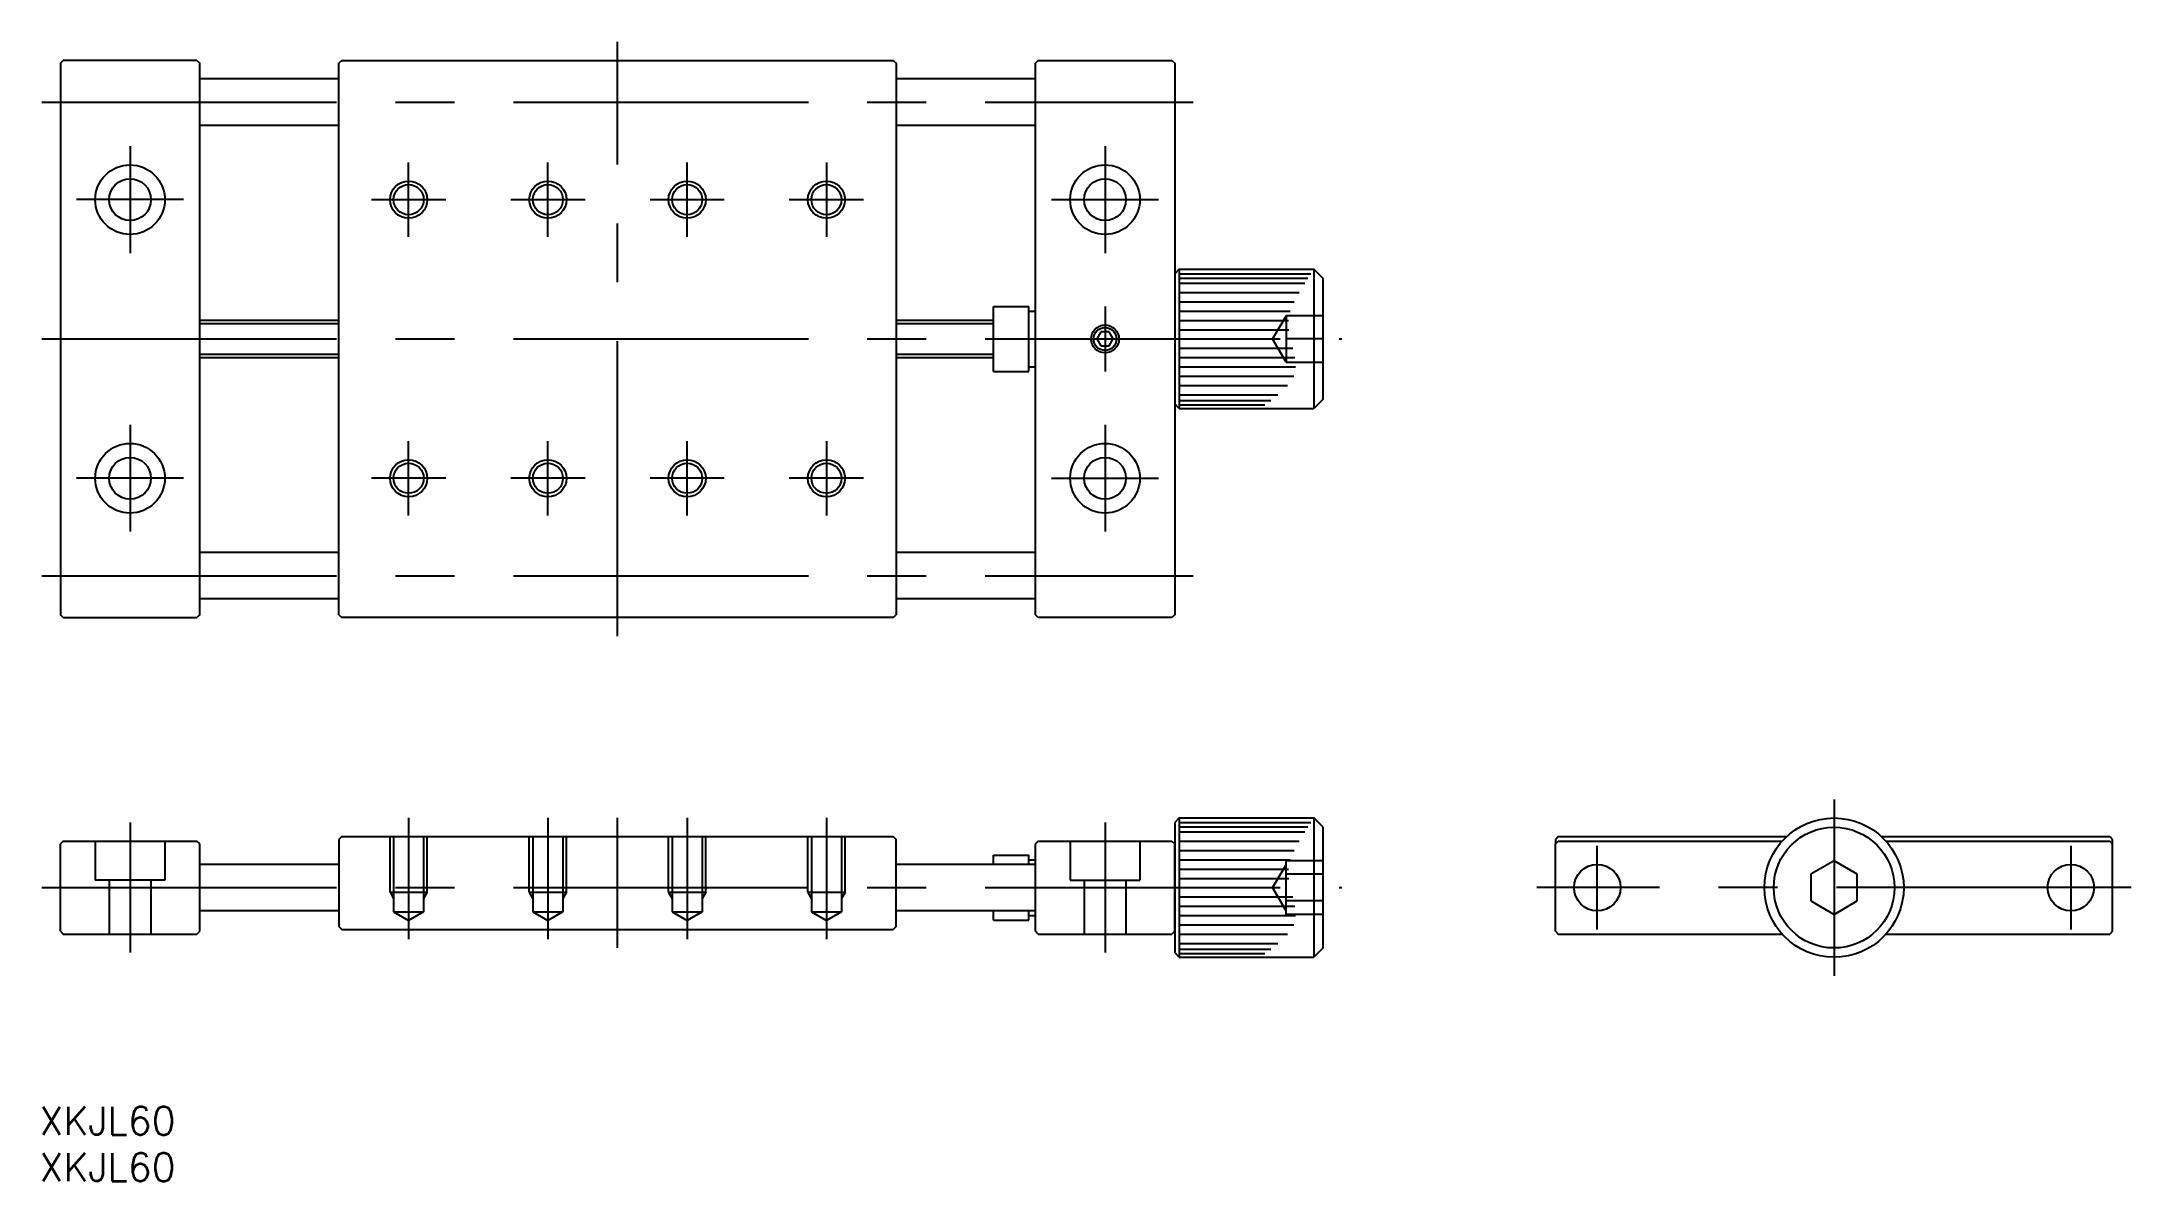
# Model space of a CAD drawing. Extents: x -193 to 32, y -32 to 91.
import ezdxf

# ---------------------------------------------------------------- set-up
doc = ezdxf.new("R2010")
doc.units = 0
doc.linetypes.add('CENTER', pattern=[50.8, 31.75, -6.35, 6.35, -6.35])
doc.linetypes.add('DASHED', pattern=[19.05, 12.7, -6.35])
doc.layers.get('0').update_dxf_attribs({"linetype": 'CONTINUOUS'})
doc.layers.add('CENTER', color=1, linetype='CONTINUOUS')
doc.styles.get("Standard").update_dxf_attribs({"font": 'txt.shx', "height": 3, "bigfont": 'bigfont.shx'})

# ---------------------------------------------------------------- blocks, each defined once
blk = doc.blocks.new('*U2')
at = {"color": 7, "linetype": 'CONTINUOUS'}
blk.add_text('XKJL60', height=3, dxfattribs=at).set_placement((-193.26, -31.61))
blk = doc.blocks.new('*U3')
at = {"color": 7, "linetype": 'CONTINUOUS'}
blk.add_text('XKJL60', height=3, dxfattribs=at).set_placement((-193.26, -26.61))

msp = doc.modelspace()

# ---------------------------------------------------------------- linework, layer by layer
at = {"color": 7, "linetype": 'CONTINUOUS'}
for p, q in [((-191.01, 88.78), (-190.71, 89.08)), ((-191.01, 88.78), (-191.01, 29.38)), ((-176.31, 89.08), (-190.71, 89.08)), ((-176.31, 89.08), (-176.01, 88.78)), ((-176.01, 29.38), (-176.01, 88.78)), ((-160.71, 89.08), (-161.01, 88.78)), ((-161.01, 29.38), (-161.01, 88.78)), ((-160.71, 89.08), (-101.31, 89.08)), ((-101.31, 89.08), (-101.01, 88.78)), ((-101.01, 88.78), (-101.01, 29.38)), ((-85.71, 89.08), (-86.01, 88.78)), ((-86.01, 29.38), (-86.01, 88.78)), ((-85.71, 89.08), (-71.31, 89.08)), ((-71.31, 89.08), (-71.01, 88.78)), ((-71.01, 88.78), (-71.01, 29.38)), ((-161.01, 87.08), (-176.01, 87.08)), ((-86.01, 87.08), (-101.01, 87.08)), ((-161.01, 82.08), (-176.01, 82.08)), ((-86.01, 82.08), (-101.01, 82.08)), ((-70.51, 66.58), (-71.01, 66.08)), ((-71.01, 66.08), (-71.01, 52.08)), ((-70.51, 66.58), (-56.01, 66.58)), ((-70.51, 66.58), (-70.51, 51.58)), ((-70.51, 66.08), (-56.35, 66.08)), ((-70.51, 65.61), (-56.66, 65.61)), ((-56.01, 66.58), (-56.01, 51.58)), ((-55.01, 65.58), (-56.01, 66.58)), ((-55.01, 52.58), (-55.01, 65.58)), ((-70.51, 65.08), (-57.01, 65.08)), ((-70.51, 64.08), (-57.62, 64.08)), ((-70.51, 63.08), (-58.15, 63.08)), ((-161.01, 61.08), (-176.01, 61.08)), ((-90.51, 61.08), (-101.01, 61.08)), ((-90.51, 55.58), (-90.51, 62.58)), ((-90.51, 62.58), (-86.71, 62.58)), ((-86.71, 55.58), (-86.71, 62.58)), ((-86.71, 62.08), (-86.01, 62.08)), ((-70.51, 62.08), (-58.57, 62.08)), ((-70.51, 61.08), (-58.76, 61.08)), ((-78.95, 59.83), (-79.38, 59.08)), ((-79.38, 59.08), (-78.95, 58.33)), ((-78.08, 59.83), (-78.95, 59.83)), ((-77.65, 59.08), (-78.08, 59.83)), ((-78.08, 58.33), (-77.65, 59.08)), ((-70.51, 60.08), (-58.72, 60.08)), ((-176.01, 57.08), (-161.01, 57.08)), ((-101.01, 57.08), (-90.51, 57.08)), ((-78.95, 58.33), (-78.08, 58.33)), ((-70.51, 58.08), (-58.3, 58.08)), ((-70.51, 57.08), (-58.07, 57.08)), ((-90.51, 55.58), (-86.71, 55.58)), ((-86.71, 56.08), (-86.01, 56.08)), ((-70.51, 56.08), (-57.99, 56.08)), ((-70.51, 55.08), (-58.19, 55.08)), ((-70.51, 54.08), (-58.87, 54.08)), ((-70.51, 51.58), (-71.01, 52.08)), ((-70.51, 53.08), (-59.89, 53.08)), ((-70.51, 52.44), (-60.67, 52.44)), ((-70.51, 51.97), (-61.29, 51.97)), ((-55.01, 52.58), (-56.01, 51.58)), ((-70.51, 51.58), (-56.01, 51.58)), ((-161.01, 36.08), (-176.01, 36.08)), ((-86.01, 36.08), (-101.01, 36.08)), ((-190.71, 29.08), (-191.01, 29.38)), ((-176.01, 29.38), (-176.31, 29.08)), ((-161.01, 31.08), (-176.01, 31.08)), ((-161.01, 29.38), (-160.71, 29.08)), ((-101.31, 29.08), (-101.01, 29.38)), ((-86.01, 31.08), (-101.01, 31.08)), ((-85.71, 29.08), (-86.01, 29.38)), ((-71.01, 29.38), (-71.31, 29.08)), ((-190.71, 29.08), (-176.31, 29.08)), ((-101.31, 29.08), (-160.71, 29.08)), ((-71.31, 29.08), (-85.71, 29.08)), ((-70.51, 7.5), (-71.01, 7)), ((-71.01, 7), (-71.01, -7)), ((-70.51, 7.5), (-70.51, -7.5)), ((-70.51, 7.5), (-56.01, 7.5)), ((-70.51, 7), (-56.35, 7)), ((-56.01, 7.5), (-56.01, -7.5)), ((-55.01, 6.5), (-56.01, 7.5)), ((-190.71, 5), (-191.01, 4.7)), ((-191.01, -4.7), (-191.01, 4.7)), ((-190.71, 5), (-176.31, 5)), ((-176.01, 4.7), (-176.31, 5)), ((-176.01, -4.7), (-176.01, 4.7)), ((-160.71, 5.5), (-161.01, 5.2)), ((-161.01, 5.2), (-161.01, -4.2)), ((-160.71, 5.5), (-101.31, 5.5)), ((-101.31, 5.5), (-101.01, 5.2)), ((-101.01, -4.2), (-101.01, 5.2)), ((-85.71, 5), (-86.01, 4.7)), ((-86.01, -4.7), (-86.01, 4.7)), ((-85.71, 5), (-71.31, 5)), ((-71.31, 5), (-71.01, 4.7)), ((-71.01, -4.7), (-71.01, 4.7)), ((-70.51, 6.54), (-56.66, 6.54)), ((-70.51, 6), (-57.01, 6)), ((-70.51, 5), (-57.62, 5)), ((-55.01, -6.5), (-55.01, 6.5)), ((-29.7, 5.5), (-30, 5.2)), ((-30, 5.2), (-30, 4.7)), ((-30, 4.7), (-29.7, 5)), ((-30, -4.7), (-30, 4.7)), ((-29.7, 5.5), (-5.1, 5.5)), ((-29.7, 5), (-5.59, 5)), ((5.1, 5.5), (29.7, 5.5)), ((5.59, 5), (29.7, 5)), ((29.7, 5.5), (30, 5.2)), ((30, 4.7), (29.7, 5)), ((30, 4.7), (30, 5.2)), ((30, -4.7), (30, 4.7)), ((-161.01, 2.5), (-176.01, 2.5)), ((-86.01, 2.5), (-101.01, 2.5)), ((-90.51, 3.5), (-86.71, 3.5)), ((-90.51, 2.5), (-90.51, 3.5)), ((-86.71, 2.5), (-86.71, 3.5)), ((-86.71, 3), (-86.01, 3)), ((-70.51, 4), (-58.15, 4)), ((-70.51, 3), (-58.57, 3)), ((0, 2.89), (-2.5, 1.44)), ((2.5, 1.44), (0, 2.89)), ((-70.51, 2), (-58.76, 2)), ((-70.51, 1), (-58.72, 1)), ((-2.5, 1.44), (-2.5, -1.44)), ((2.5, -1.44), (2.5, 1.44)), ((-70.51, -1), (-58.3, -1)), ((-70.51, -2), (-58.07, -2)), ((-2.5, -1.44), (0, -2.89)), ((0, -2.89), (2.5, -1.44)), ((-161.01, -2.5), (-176.01, -2.5)), ((-161.01, -4.2), (-160.71, -4.5)), ((-160.71, -4.5), (-101.31, -4.5)), ((-101.01, -4.2), (-101.31, -4.5)), ((-86.01, -2.5), (-101.01, -2.5)), ((-90.51, -3.5), (-90.51, -2.5)), ((-90.51, -3.5), (-86.71, -3.5)), ((-86.71, -3.5), (-86.71, -2.5)), ((-86.71, -3), (-86.01, -3)), ((-70.51, -3), (-57.99, -3)), ((-70.51, -4), (-58.19, -4)), ((-191.01, -4.7), (-190.71, -5)), ((-190.71, -5), (-176.31, -5)), ((-176.31, -5), (-176.01, -4.7)), ((-85.71, -5), (-86.01, -4.7)), ((-85.71, -5), (-71.31, -5)), ((-71.01, -4.7), (-71.31, -5)), ((-70.51, -5), (-58.87, -5)), ((-70.51, -6), (-59.89, -6)), ((-70.51, -6.64), (-60.67, -6.64)), ((-55.01, -6.5), (-56.01, -7.5)), ((-30, -4.7), (-29.7, -5)), ((-29.7, -5), (-5.59, -5)), ((5.59, -5), (29.7, -5)), ((30, -4.7), (29.7, -5)), ((-70.51, -7.5), (-71.01, -7)), ((-70.51, -7.11), (-61.29, -7.11)), ((-70.51, -7.5), (-56.01, -7.5))]:
    msp.add_line(p, q, dxfattribs=at)
at = {"color": 3, "linetype": 'DASHED'}
for p, q in [((-59.01, 61.58), (-60.46, 59.08)), ((-59.01, 61.58), (-59.01, 56.58)), ((-55.01, 61.58), (-59.01, 61.58)), ((-59.01, 56.58), (-60.46, 59.08)), ((-55.01, 59.08), (-59.01, 59.08)), ((-59.01, 56.58), (-55.01, 56.58)), ((-187.26, 5), (-187.26, 0.8)), ((-179.76, 5), (-179.76, 0.8)), ((-155.51, -0.5), (-155.51, 5.5)), ((-155.13, 5.5), (-155.13, -2.6)), ((-151.89, 5.5), (-151.89, -2.6)), ((-151.51, -0.5), (-151.51, 5.5)), ((-140.51, -0.5), (-140.51, 5.5)), ((-140.13, 5.5), (-140.13, -2.6)), ((-136.89, 5.5), (-136.89, -2.6)), ((-136.51, -0.5), (-136.51, 5.5)), ((-125.51, -0.5), (-125.51, 5.5)), ((-125.13, 5.5), (-125.13, -2.6)), ((-121.89, 5.5), (-121.89, -2.6)), ((-121.51, -0.5), (-121.51, 5.5)), ((-110.51, -0.5), (-110.51, 5.5)), ((-110.13, 5.5), (-110.13, -2.6)), ((-106.89, 5.5), (-106.89, -2.6)), ((-106.51, -0.5), (-106.51, 5.5)), ((-82.26, 5), (-82.26, 0.8)), ((-74.76, 5), (-74.76, 0.8)), ((-59.01, 2.5), (-60.46, 0)), ((-55.01, 2.89), (-59.01, 2.89)), ((-59.01, -2.89), (-59.01, 2.89)), ((-179.76, 0.8), (-187.26, 0.8)), ((-185.76, 0.8), (-185.76, -5)), ((-181.26, 0.8), (-181.26, -5)), ((-82.26, 0.8), (-74.76, 0.8)), ((-80.76, 0.8), (-80.76, -5)), ((-76.26, 0.8), (-76.26, -5)), ((-55.01, 1.44), (-59.01, 1.44)), ((-155.51, -0.5), (-151.51, -0.5)), ((-155.51, -0.5), (-155.13, -1.16)), ((-151.51, -0.5), (-151.89, -1.16)), ((-140.51, -0.5), (-136.51, -0.5)), ((-140.51, -0.5), (-140.13, -1.16)), ((-136.51, -0.5), (-136.89, -1.16)), ((-125.51, -0.5), (-121.51, -0.5)), ((-125.51, -0.5), (-125.13, -1.16)), ((-121.51, -0.5), (-121.89, -1.16)), ((-110.51, -0.5), (-106.51, -0.5)), ((-110.51, -0.5), (-110.13, -1.16)), ((-106.51, -0.5), (-106.89, -1.16)), ((-59.01, -2.5), (-60.46, 0)), ((-55.01, -1.44), (-59.01, -1.44)), ((-155.13, -2.6), (-151.89, -2.6)), ((-155.13, -2.6), (-153.51, -3.54)), ((-151.89, -2.6), (-153.51, -3.54)), ((-140.13, -2.6), (-136.89, -2.6)), ((-140.13, -2.6), (-138.51, -3.54)), ((-136.89, -2.6), (-138.51, -3.54)), ((-125.13, -2.6), (-121.89, -2.6)), ((-125.13, -2.6), (-123.51, -3.54)), ((-121.89, -2.6), (-123.51, -3.54)), ((-110.13, -2.6), (-106.89, -2.6)), ((-110.13, -2.6), (-108.51, -3.54)), ((-106.89, -2.6), (-108.51, -3.54)), ((-55.01, -2.89), (-59.01, -2.89))]:
    msp.add_line(p, q, dxfattribs=at)
at = {"color": 3, "linetype": 'CONTINUOUS'}
for p, q in [((-161.01, 60.7), (-176.01, 60.7)), ((-90.51, 60.7), (-101.01, 60.7)), ((-176.01, 57.46), (-161.01, 57.46)), ((-101.01, 57.46), (-90.51, 57.46))]:
    msp.add_line(p, q, dxfattribs=at)
at = {"color": 7, "linetype": 'CONTINUOUS'}
for centre, radius in [((-183.51, 74.08), 3.75), ((-78.51, 74.08), 3.75), ((-183.51, 74.08), 2.25), ((-153.51, 74.08), 1.62), ((-138.51, 74.08), 1.62), ((-123.51, 74.08), 1.62), ((-108.51, 74.08), 1.62), ((-78.51, 74.08), 2.25), ((-78.51, 59.08), 1.23), ((-183.51, 44.08), 3.75), ((-78.51, 44.08), 3.75), ((-183.51, 44.08), 2.25), ((-153.51, 44.08), 1.62), ((-138.51, 44.08), 1.62), ((-123.51, 44.08), 1.62), ((-108.51, 44.08), 1.62), ((-78.51, 44.08), 2.25), ((0, 0), 7.5), ((0, 0), 6.5), ((-25.5, 0), 2.5), ((25.5, 0), 2.5)]:
    msp.add_circle(centre, radius, dxfattribs=at)
at = {"color": 3, "linetype": 'CONTINUOUS'}
for centre, radius in [((-153.51, 74.08), 2), ((-138.51, 74.08), 2), ((-123.51, 74.08), 2), ((-108.51, 74.08), 2), ((-78.51, 59.08), 1.5), ((-153.51, 44.08), 2), ((-138.51, 44.08), 2), ((-123.51, 44.08), 2), ((-108.51, 44.08), 2)]:
    msp.add_circle(centre, radius, dxfattribs=at)
at = {"layer": 'CENTER', "color": 1, "linetype": 'CENTER'}
for p, q in [((-131.01, 27.08), (-131.01, 91.08)), ((-193.01, 84.58), (-69.01, 84.58)), ((-183.51, 79.83), (-183.51, 68.33)), ((-78.51, 79.83), (-78.51, 68.33)), ((-153.51, 70.08), (-153.51, 78.08)), ((-138.51, 70.08), (-138.51, 78.08)), ((-123.51, 70.08), (-123.51, 78.08)), ((-108.51, 78.08), (-108.51, 70.08)), ((-177.76, 74.08), (-189.26, 74.08)), ((-157.51, 74.08), (-149.51, 74.08)), ((-142.51, 74.08), (-134.51, 74.08)), ((-127.51, 74.08), (-119.51, 74.08)), ((-112.51, 74.08), (-104.51, 74.08)), ((-84.26, 74.08), (-72.76, 74.08)), ((-78.51, 62.58), (-78.51, 55.58)), ((-193.01, 59.08), (-53.01, 59.08)), ((-82.66, 59.08), (-74.36, 59.08)), ((-183.51, 49.83), (-183.51, 38.33)), ((-78.51, 49.83), (-78.51, 38.33)), ((-153.51, 40.08), (-153.51, 48.08)), ((-138.51, 40.08), (-138.51, 48.08)), ((-123.51, 40.08), (-123.51, 48.08)), ((-108.51, 48.08), (-108.51, 40.08)), ((-177.76, 44.08), (-189.26, 44.08)), ((-149.51, 44.08), (-157.51, 44.08)), ((-134.51, 44.08), (-142.51, 44.08)), ((-119.51, 44.08), (-127.51, 44.08)), ((-104.51, 44.08), (-112.51, 44.08)), ((-84.26, 44.08), (-72.76, 44.08)), ((-193.01, 33.58), (-69.01, 33.58)), ((0, 9.5), (0, -9.5)), ((-183.51, 7), (-183.51, -7)), ((-153.51, 7.5), (-153.51, -5.54)), ((-138.51, 7.5), (-138.51, -5.54)), ((-131.01, -6.5), (-131.01, 7.5)), ((-123.51, 7.5), (-123.51, -5.54)), ((-108.51, 7.5), (-108.51, -5.54)), ((-78.51, 7), (-78.51, -7)), ((-25.5, -4.5), (-25.5, 4.5)), ((25.5, 4.5), (25.5, -4.5)), ((-193.01, 0), (-53.01, 0)), ((32, 0), (-32, 0))]:
    msp.add_line(p, q, dxfattribs=at)

# ---------------------------------------------------------------- block references
at = {"color": 7, "linetype": 'CONTINUOUS'}
for name in ['*U3', '*U2']:
    msp.add_blockref(name, (0, 0), dxfattribs=at)

doc.saveas('drawing.dxf')
